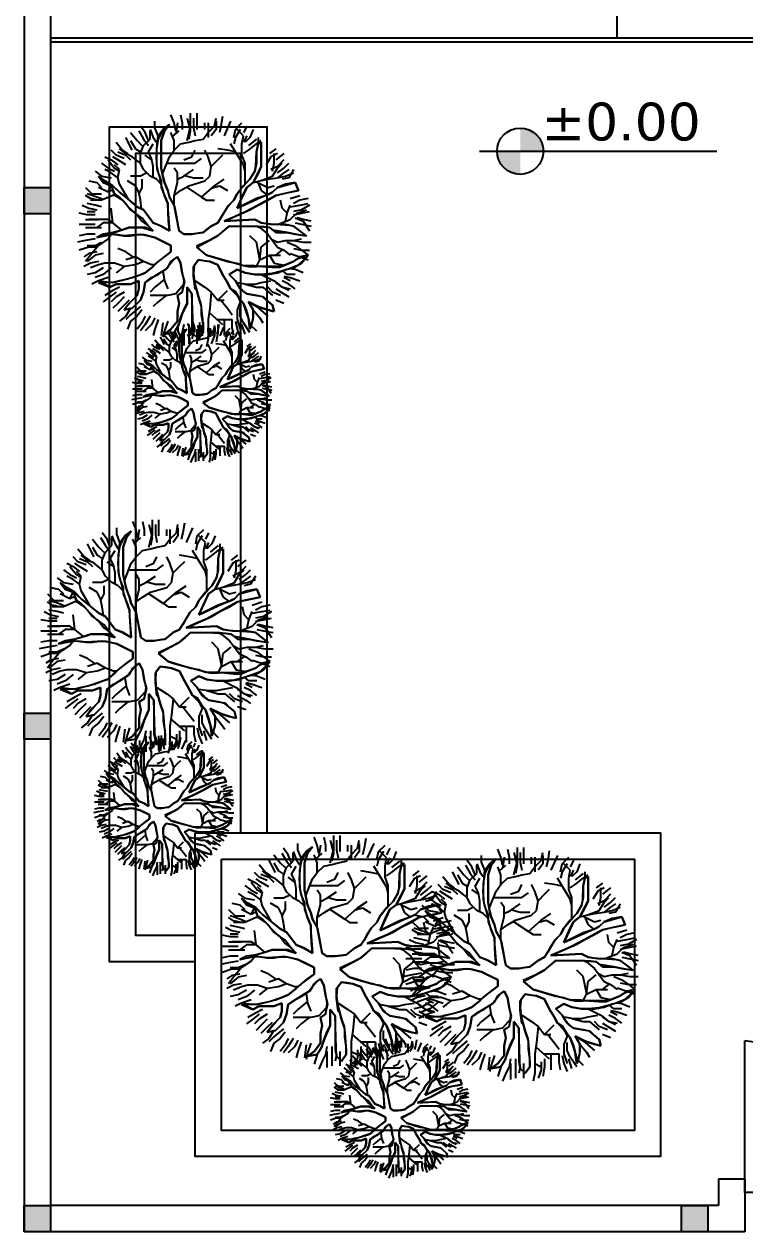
# Model space of a CAD drawing. Header units: inches. Extents: x -1482 to -895, y -39 to 122.
# Drawn here: x -1437.54 to -1432.06, y 51 to 60.19 of the extents above; entities that cross this region are included whole.
import ezdxf
from ezdxf.enums import TextEntityAlignment as Align

# ---------------------------------------------------------------- set-up
doc = ezdxf.new("R2010")
doc.units = ezdxf.units.IN
doc.header["$MEASUREMENT"] = 0
doc.linetypes.add('DASHED2', pattern=[0.375, 0.25, -0.125])
doc.linetypes.add('SOLID_LINE', pattern=[0])
doc.layers.add('axe', color=150, linetype='Continuous')
doc.layers.add('fur', color=22, linetype='Continuous')
doc.styles.get("Standard").update_dxf_attribs({"font": 'verdana.TTF'})

# ---------------------------------------------------------------- blocks, each defined once
blk = doc.blocks.new('*X10')
at = {"color": 0, "linetype": 'SOLID_LINE'}
for p, q in [((-0.105246, 1.993382), (0.090901, 2.242167)), ((0.090901, 2.242167), (0.050018, 2.024422)), ((0.46923, 2.195139), (0.531336, 2.210659)), ((0.531336, 2.055461), (0.46923, 2.195139)), ((0.531336, 2.210659), (0.655547, 2.070981)), ((-0.943671, 2.024422), (-0.788408, 2.086501)), ((-0.850513, 1.682986), (-0.943671, 2.024422)), ((-0.788408, 2.086501), (-0.695249, 1.651947)), ((-0.136299, 1.745065), (-0.120773, 1.915783)), ((-0.120773, 1.915783), (-0.105246, 1.993382)), ((0.018965, 1.869224), (-0.027614, 1.589868)), ((0.050018, 2.024422), (0.018965, 1.869224)), ((0.577915, 1.993382), (0.531336, 2.055461)), ((0.640021, 1.838184), (0.577915, 1.993382)), ((0.655547, 2.070981), (0.717653, 1.915783)), ((0.717653, 1.915783), (0.764232, 1.760585)), ((-0.757355, 1.589868), (-0.850513, 1.682986)), ((-0.695249, 1.651947), (-0.508932, 1.310511)), ((-0.151825, 1.465709), (-0.136299, 1.745065)), ((0.68713, 1.724685), (0.640021, 1.838184)), ((0.68713, 1.57844), (0.68713, 1.724685)), ((0.764232, 1.760585), (0.810811, 1.589868)), ((-0.726302, 1.527788), (-0.757355, 1.589868)), ((-0.664196, 1.372591), (-0.726302, 1.527788)), ((-0.167352, 1.372591), (-0.151825, 1.465709)), ((-0.08972, 1.41915), (-0.105246, 0.751799)), ((-0.074193, 1.527789), (-0.08972, 1.41915)), ((-0.027614, 1.589868), (-0.074193, 1.527789)), ((0.653381, 1.240951), (0.671073, 1.40363)), ((0.671073, 1.40363), (0.68713, 1.57844)), ((0.810811, 1.589868), (0.826338, 1.372591)), ((1.230024, 1.279472), (1.249611, 1.409696)), ((1.249611, 1.409696), (1.338708, 1.496749)), ((1.338708, 1.496749), (1.41634, 1.589868)), ((1.41634, 1.589868), (1.540552, 1.620907)), ((1.509499, 1.496749), (1.452104, 1.319699)), ((1.540552, 1.620907), (1.509499, 1.496749)), ((-1.688938, 1.310511), (-1.719991, 1.372591)), ((-1.719991, 1.372591), (-1.254199, 1.372591)), ((-1.533674, 1.279472), (-1.688938, 1.310511)), ((-1.266828, 1.269581), (-1.533674, 1.279472)), ((-1.161041, 1.248432), (-1.266828, 1.269581)), ((-1.254199, 1.372591), (-1.090309, 1.297199)), ((-1.005777, 1.155313), (-1.161041, 1.248432)), ((-1.090309, 1.297199), (-0.943671, 1.217393)), ((-0.943671, 1.217393), (-0.850513, 1.093234)), ((-0.446827, 0.906997), (-0.664196, 1.372591)), ((-0.508932, 1.310511), (-0.372516, 1.05648)), ((-0.229457, 1.248432), (-0.167352, 1.372591)), ((-0.217174, 1.015138), (-0.229457, 1.248432)), ((0.655547, 1.031155), (0.653381, 1.240951)), ((0.826338, 1.248432), (0.795285, 1.062195)), ((0.826338, 1.372591), (0.826338, 1.248432)), ((1.198971, 1.093234), (1.230024, 1.279472)), ((1.452104, 1.319699), (1.354235, 1.124274)), ((1.354235, 1.124274), (1.509499, 1.217393)), ((1.509499, 1.217393), (1.643348, 1.217393)), ((1.643348, 1.217393), (1.788974, 1.186353)), ((1.788974, 1.186353), (1.882132, 1.155313)), ((-0.943672, 1.093234), (-1.005777, 1.155313)), ((-0.803934, 0.969076), (-0.943672, 1.093234)), ((-0.850513, 1.093234), (-0.586564, 0.969076)), ((-0.726302, 0.906997), (-0.803934, 0.969076)), ((-0.586564, 0.969076), (-0.446827, 0.906997)), ((-0.372516, 1.05648), (-0.291417, 0.87119)), ((-0.198405, 0.65868), (-0.217174, 1.015138)), ((0.608383, 0.903463), (0.655547, 1.031155)), ((0.795285, 1.062195), (0.733179, 0.906997)), ((1.028181, 0.922517), (1.152392, 1.031155)), ((1.152392, 1.031155), (1.198971, 1.093234)), ((1.307656, 0.969076), (1.159614, 0.880964)), ((1.385288, 1.031155), (1.307656, 0.969076)), ((1.542101, 1.083457), (1.385288, 1.031155)), ((1.664763, 1.124274), (1.542101, 1.083457)), ((1.773448, 1.139794), (1.664763, 1.124274)), ((1.882132, 1.155313), (1.773448, 1.139794)), ((-0.602091, 0.844918), (-0.726302, 0.906997)), ((-0.498587, 0.741458), (-0.602091, 0.844918)), ((-0.369195, 0.65868), (-0.498587, 0.741458)), ((-0.291417, 0.87119), (-0.198405, 0.65868)), ((-0.105246, 0.751799), (-0.012088, 0.64316)), ((0.536823, 0.59419), (0.581691, 0.755292)), ((0.581691, 0.755292), (0.608383, 0.903463)), ((0.733179, 0.906997), (0.826338, 0.751799)), ((0.826338, 0.751799), (0.888443, 0.813878)), ((0.981601, 0.720759), (0.826338, 0.627641)), ((0.888443, 0.813878), (0.950549, 0.875957)), ((0.950549, 0.875957), (1.028181, 0.922517)), ((1.105813, 0.782839), (0.981601, 0.720759)), ((1.159614, 0.880964), (1.105813, 0.782839)), ((-0.294976, 0.616288), (-0.369195, 0.65868)), ((-0.167352, 0.534522), (-0.294976, 0.616288)), ((-0.105246, 0.410364), (-0.167352, 0.534522)), ((-0.012088, 0.64316), (0.084604, 0.527963)), ((0.084604, 0.527963), (0.170241, 0.36899)), ((0.488504, 0.433195), (0.536823, 0.59419)), ((0.640021, 0.534522), (0.577915, 0.379324)), ((0.826338, 0.627641), (0.640021, 0.534522)), ((-0.043141, 0.332765), (-0.105246, 0.410364)), ((0.018965, 0.255166), (-0.043141, 0.332765)), ((0.034491, 0.146527), (0.018965, 0.255166)), ((0.170241, 0.36899), (0.282144, 0.127239)), ((0.376072, 0.224126), (0.453704, 0.317245)), ((0.453704, 0.317245), (0.488504, 0.433195)), ((0.562389, 0.270686), (0.546862, 0.162047)), ((0.577915, 0.379324), (0.562389, 0.270686)), ((1.525025, 0.224126), (1.695816, 0.239646)), ((1.695816, 0.239646), (1.866606, 0.255166)), ((1.866606, 0.255166), (1.944238, 0.255166)), ((1.944238, 0.255166), (2.068449, 0.162047)), ((0.050018, 0.037889), (0.034491, 0.146527)), ((0.050018, -0.117309), (0.050018, 0.037889)), ((0.282144, 0.127239), (0.376072, 0.224126)), ((0.546862, 0.162047), (0.655161, 0.080858)), ((0.655161, 0.080858), (0.810876, 0.068928)), ((0.810876, 0.068928), (0.981601, 0.084448)), ((0.981601, 0.084448), (1.261076, 0.162047)), ((1.198971, 0.037889), (1.07476, -0.05523)), ((1.812092, 0.059742), (1.198971, 0.037889)), ((1.261076, 0.162047), (1.409065, 0.211356)), ((1.409065, 0.211356), (1.525025, 0.224126)), ((1.975291, 0.068928), (1.812092, 0.059742)), ((2.068449, 0.162047), (1.975291, 0.068928)), ((-0.311953, -0.266629), (-0.097316, -0.226401)), ((-0.097316, -0.226401), (-0.012088, -0.210428)), ((-0.012088, -0.210428), (0.050018, -0.117309)), ((0.608968, -0.179388), (0.484757, -0.241468)), ((0.795285, -0.148349), (0.608968, -0.179388)), ((0.968371, -0.097753), (0.795285, -0.148349)), ((1.167918, -0.148349), (0.968371, -0.097753)), ((1.07476, -0.05523), (1.385288, -0.05523)), ((1.230024, -0.241468), (1.167918, -0.148349)), ((1.385288, -0.210428), (1.230024, -0.241468)), ((1.385288, -0.05523), (1.587131, -0.148349)), ((1.540552, -0.241468), (1.385288, -0.210428)), ((1.587131, -0.148349), (1.726868, -0.194908)), ((1.726868, -0.194908), (1.866606, -0.256987)), ((-2.061572, -0.396665), (-1.937361, -0.489784)), ((-1.968414, -0.520824), (-2.061572, -0.396665)), ((-0.943671, -0.489784), (-0.86604, -0.458745)), ((-0.86604, -0.458745), (-0.788408, -0.427705)), ((-0.788408, -0.427705), (-0.664196, -0.396665)), ((-0.539985, -0.427705), (-0.695249, -0.489784)), ((-0.664196, -0.396665), (-0.483118, -0.298709)), ((-0.213931, -0.412185), (-0.539985, -0.427705)), ((-0.483118, -0.298709), (-0.311953, -0.266629)), ((-0.012088, -0.396665), (-0.213931, -0.412185)), ((-0.114013, -0.57377), (-0.012088, -0.396665)), ((0.267387, -0.365626), (0.189755, -0.520824)), ((0.391598, -0.365626), (0.267387, -0.365626)), ((0.484757, -0.489784), (0.391598, -0.365626)), ((0.484757, -0.241468), (0.531336, -0.303547)), ((0.531336, -0.303547), (0.640021, -0.396665)), ((0.640021, -0.396665), (0.723499, -0.45975)), ((0.723499, -0.45975), (0.859774, -0.680787)), ((1.726868, -0.241468), (1.540552, -0.241468)), ((1.882132, -0.365626), (1.726868, -0.241468)), ((1.866606, -0.256987), (1.944238, -0.303547)), ((1.975291, -0.489784), (1.882132, -0.365626)), ((1.944238, -0.303547), (1.975291, -0.489784)), ((-1.844202, -0.613943), (-1.968414, -0.520824)), ((-1.937361, -0.489784), (-1.751044, -0.551863)), ((-1.688938, -0.629462), (-1.844202, -0.613943)), ((-1.751044, -0.551863), (-1.223147, -0.551863)), ((-1.440516, -0.644982), (-1.688938, -0.629462)), ((-1.20762, -0.629462), (-1.440516, -0.644982)), ((-1.223147, -0.551863), (-1.067883, -0.520824)), ((-1.052356, -0.582903), (-1.20762, -0.629462)), ((-1.067883, -0.520824), (-0.943671, -0.489784)), ((-0.912619, -0.551863), (-1.052356, -0.582903)), ((-0.695249, -0.489784), (-0.912619, -0.551863)), ((-0.167352, -0.707061), (-0.114013, -0.57377)), ((0.112123, -0.676022), (0.065544, -0.877779)), ((0.189755, -0.520824), (0.112123, -0.676022)), ((0.624494, -0.660502), (0.484757, -0.489784)), ((0.698403, -0.741209), (0.624494, -0.660502)), ((0.859774, -0.680787), (0.981601, -0.862259)), ((-0.47788, -1.017457), (-0.415774, -0.893299)), ((-0.415774, -0.893299), (-0.291563, -0.80018)), ((-0.257838, -0.918975), (-0.357332, -1.063726)), ((-0.291563, -0.80018), (-0.167352, -0.707061)), ((-0.109208, -0.805459), (-0.257838, -0.918975)), ((-0.012088, -0.707061), (-0.109208, -0.805459)), ((-0.074193, -0.924338), (-0.012088, -0.707061)), ((-0.074193, -1.172655), (-0.074193, -0.924338)), ((0.065544, -0.877779), (0.065544, -1.048497)), ((0.795285, -0.862259), (0.698403, -0.741209)), ((0.826337, -0.939858), (0.795285, -0.862259)), ((0.981601, -0.862259), (1.167918, -0.893299)), ((1.167918, -0.893299), (1.323182, -0.955378)), ((-0.616372, -1.183577), (-0.47788, -1.017457)), ((-0.357332, -1.063726), (-0.47788, -1.188175)), ((0.065544, -1.048497), (0.08107, -1.265774)), ((0.888443, -1.110576), (0.826337, -0.939858)), ((0.950549, -1.358892), (0.888443, -1.110576)), ((1.105813, -0.986417), (0.950549, -0.986417)), ((0.950549, -0.986417), (1.012654, -1.141615)), ((1.012654, -1.141615), (1.012654, -1.420972)), ((1.230024, -1.017457), (1.105813, -0.986417)), ((1.307656, -1.095056), (1.230024, -1.017457)), ((1.447393, -1.219214), (1.307656, -1.095056)), ((1.323182, -0.955378), (1.478446, -1.110576)), ((1.478446, -1.110576), (1.509499, -1.265774)), ((-0.903369, -1.519374), (-0.757355, -1.358892)), ((-0.757355, -1.358892), (-0.616372, -1.183577)), ((-0.602091, -1.296813), (-0.695249, -1.444251)), ((-0.47788, -1.188175), (-0.602091, -1.296813)), ((-0.043141, -1.265774), (-0.074193, -1.172655)), ((0.003439, -1.420972), (-0.043141, -1.265774)), ((0.08107, -1.265774), (0.058037, -1.426942)), ((0.981601, -1.483051), (0.950549, -1.358892)), ((1.509499, -1.265774), (1.447393, -1.219214)), ((-0.881566, -1.51409), (-1.005777, -1.715848)), ((-1.005777, -1.715848), (-0.903369, -1.519374)), ((-0.757355, -1.576169), (-0.881566, -1.51409)), ((-0.695249, -1.444251), (-0.803934, -1.483051)), ((-0.803934, -1.483051), (-0.757355, -1.576169)), ((0.08107, -1.638249), (0.003439, -1.420972)), ((0.058037, -1.426942), (0.065544, -1.56065)), ((0.065544, -1.56065), (0.109079, -1.787361)), ((0.950549, -1.762407), (0.981601, -1.483051)), ((1.07476, -1.54513), (0.950549, -1.762407)), ((1.012654, -1.420972), (1.07476, -1.54513)), ((0.109079, -1.787361), (0.08107, -1.638249))]:
    blk.add_line(p, q, dxfattribs=at)
blk = doc.blocks.new('P__TREE_DECID_PLAN4')
at = {"color": 44, "linetype": 'SOLID_LINE'}
for p, q in [((-0.198405, 2.334818), (-0.229457, 2.17962)), ((-0.136299, 2.17962), (-0.105246, 2.334818)), ((0.205282, 2.17962), (0.205282, 2.334818)), ((-0.633144, 1.931303), (-0.695249, 2.117541)), ((-0.633144, 2.272738), (-0.602091, 2.117541)), ((-0.602091, 2.117541), (-0.539985, 1.993382)), ((-0.508932, 2.117541), (-0.539985, 2.272738)), ((-0.508932, 2.303778), (-0.415774, 2.14858)), ((-0.47788, 1.931303), (-0.508932, 2.117541)), ((-0.353668, 2.055461), (-0.415774, 2.241699)), ((-0.415774, 2.14858), (-0.384721, 1.993382)), ((-0.353668, 2.14858), (-0.384721, 2.303778)), ((-0.322616, 1.993382), (-0.353668, 2.14858)), ((-0.229457, 2.17962), (-0.26051, 2.055461)), ((-0.26051, 2.024422), (-0.198405, 2.17962)), ((-0.198405, 2.17962), (-0.012088, 2.303778)), ((-0.167352, 2.024422), (-0.136299, 2.17962)), ((-0.012088, 2.117541), (-0.105246, 1.993382)), ((0.08107, 2.241699), (-0.012088, 2.117541)), ((0.050018, 2.024422), (0.08107, 2.241699)), ((0.174229, 1.993382), (0.143176, 2.14858)), ((0.174229, 1.993382), (0.205282, 2.17962)), ((0.267387, 2.024422), (0.360546, 2.14858)), ((0.329493, 1.993382), (0.360546, 2.14858)), ((0.360546, 2.14858), (0.360546, 2.303778)), ((0.360546, 2.14858), (0.453704, 2.272738)), ((0.422651, 1.931303), (0.484757, 2.117541)), ((0.608968, 2.14858), (0.453704, 2.272738)), ((0.453704, 2.272738), (0.484757, 2.117541)), ((0.484757, 2.117541), (0.546862, 2.272738)), ((0.484757, 2.117541), (0.577915, 1.993382)), ((0.702126, 1.993382), (0.608968, 2.14858)), ((0.795285, 2.17962), (0.733179, 2.024422)), ((0.888443, 1.931303), (0.950549, 2.117541)), ((-0.757355, 1.931303), (-0.788408, 2.086501)), ((-0.726302, 1.776105), (-0.757355, 1.931303)), ((-0.353668, 1.869224), (-0.508932, 1.931303)), ((-0.353668, 1.869224), (-0.446827, 1.776105)), ((-0.229457, 1.931303), (-0.353668, 2.055461)), ((-0.198405, 1.838184), (-0.353668, 1.869224)), ((-0.136299, 1.682986), (-0.229457, 1.931303)), ((-0.105246, 1.993382), (-0.136299, 1.838184)), ((0.018965, 1.869224), (0.050018, 2.024422)), ((0.018965, 1.651947), (0.018965, 1.869224)), ((0.174229, 1.838184), (0.174229, 1.993382)), ((0.205282, 1.869224), (0.267387, 2.024422)), ((0.360546, 1.807145), (0.453704, 1.931303)), ((0.577915, 1.993382), (0.640021, 1.838184)), ((0.733179, 1.838184), (0.702126, 1.993382)), ((0.733179, 2.024422), (0.717653, 1.915783)), ((0.826338, 1.869224), (0.754576, 1.784714)), ((0.826338, 2.024422), (0.826338, 1.869224)), ((0.85739, 1.807145), (0.888443, 1.931303)), ((0.950549, 1.931303), (0.888443, 1.807145)), ((1.012654, 1.900263), (0.950549, 1.776105)), ((1.105813, 2.024422), (1.012654, 1.900263)), ((1.07476, 1.776105), (1.105813, 1.931303)), ((1.136865, 1.900263), (1.07476, 1.776105)), ((1.198971, 1.807145), (1.261076, 1.900263)), ((-1.59578, 1.651947), (-1.502622, 1.527789)), ((-0.912619, 1.838184), (-0.850513, 1.682986)), ((-0.850513, 1.682986), (-0.757355, 1.589868)), ((-0.695249, 1.651947), (-0.726302, 1.776105)), ((-0.602091, 1.496749), (-0.695249, 1.651947)), ((-0.446827, 1.776105), (-0.602091, 1.745066)), ((-0.136299, 1.838184), (-0.136299, 1.651947)), ((-0.136299, 1.651947), (-0.136299, 1.558828)), ((-0.074193, 1.527789), (0.018965, 1.651947)), ((0.143176, 1.558828), (0.205282, 1.682986)), ((0.205282, 1.682986), (0.174229, 1.838184)), ((0.174229, 1.589868), (0.29844, 1.682986)), ((0.29844, 1.682986), (0.360546, 1.807145)), ((0.453704, 1.651947), (0.360546, 1.776105)), ((0.453704, 1.527789), (0.453704, 1.745066)), ((0.608968, 1.620907), (0.640021, 1.776105)), ((0.640021, 1.838184), (0.671073, 1.682986)), ((0.671073, 1.682986), (0.671073, 1.558828)), ((0.795285, 1.682986), (0.733179, 1.838184)), ((0.826338, 1.496749), (0.795285, 1.682986)), ((0.950549, 1.620907), (1.07476, 1.776105)), ((1.07476, 1.776105), (0.981601, 1.651947)), ((1.105813, 1.651947), (1.198971, 1.807145)), ((1.230024, 1.745066), (1.167918, 1.589868)), ((1.385288, 1.807145), (1.323182, 1.651947)), ((-1.316305, 1.620907), (-1.502622, 1.620907)), ((-1.440516, 1.558828), (-1.285252, 1.465709)), ((-0.850513, 1.496749), (-0.881566, 1.620907)), ((-0.788408, 1.372591), (-0.695249, 1.496749)), ((-0.757355, 1.589868), (-0.695249, 1.465709)), ((-0.695249, 1.465709), (-0.633144, 1.279472)), ((-0.508932, 1.310511), (-0.602091, 1.496749)), ((-0.136299, 1.558828), (-0.167352, 1.372591)), ((-0.105246, 1.310511), (-0.074193, 1.527789)), ((-0.074193, 1.341551), (0.050018, 1.496749)), ((0.050018, 1.496749), (0.174229, 1.589868)), ((0.29844, 1.372591), (0.174229, 1.527789)), ((0.453704, 1.527789), (0.608968, 1.620907)), ((0.546862, 1.341551), (0.453704, 1.527789)), ((0.671073, 1.558828), (0.671073, 1.40363)), ((0.671073, 1.40363), (0.671073, 1.248432)), ((0.826338, 1.372591), (0.950549, 1.620907)), ((0.826338, 1.248432), (0.826338, 1.496749)), ((0.981601, 1.372591), (0.950549, 1.558828)), ((1.167918, 1.589868), (1.07476, 1.496749)), ((1.07476, 1.40363), (1.230024, 1.589868)), ((1.07476, 1.279472), (1.07476, 1.40363)), ((1.261076, 1.40363), (1.230024, 1.279472)), ((1.41634, 1.589868), (1.261076, 1.40363)), ((1.540552, 1.620907), (1.41634, 1.589868)), ((1.447393, 1.279472), (1.509499, 1.496749)), ((1.447393, 1.279472), (1.63371, 1.496749)), ((1.509499, 1.496749), (1.540552, 1.620907)), ((1.664763, 1.341551), (1.757921, 1.40363)), ((-1.968414, 1.217393), (-1.81315, 1.155313)), ((-1.81315, 1.310511), (-1.688938, 1.310511)), ((-1.782097, 1.279472), (-1.657886, 1.124274)), ((-1.688938, 1.279472), (-1.751044, 1.372591)), ((-1.533674, 1.372591), (-1.719991, 1.372591)), ((-1.688938, 1.310511), (-1.533674, 1.279472)), ((-1.564727, 1.124274), (-1.688938, 1.279472)), ((-1.409463, 1.372591), (-1.533674, 1.372591)), ((-1.533674, 1.279472), (-1.316305, 1.279472)), ((-1.254199, 1.372591), (-1.409463, 1.372591)), ((-0.633144, 1.279472), (-0.446827, 0.906997)), ((-0.415774, 1.155313), (-0.508932, 1.310511)), ((-0.167352, 1.372591), (-0.229457, 1.248432)), ((-0.229457, 1.248432), (-0.198405, 0.65868)), ((-0.105246, 1.279472), (-0.074193, 1.341551)), ((-0.105246, 1.124274), (-0.105246, 1.310511)), ((0.205282, 1.279472), (0.08107, 1.155313)), ((0.543739, 1.347796), (0.205282, 1.279472)), ((0.546862, 1.341551), (0.29844, 1.372591)), ((0.671073, 1.279472), (0.546862, 1.341551)), ((0.671073, 1.124274), (0.671073, 1.279472)), ((0.671073, 1.248432), (0.671073, 1.093234)), ((0.795285, 1.062195), (0.826338, 1.248432)), ((1.012654, 1.248432), (0.981601, 1.372591)), ((1.012654, 1.062195), (1.07476, 1.279472)), ((1.012654, 1.093234), (1.012654, 1.248432)), ((1.230024, 1.279472), (1.198971, 1.093234)), ((1.354235, 1.124274), (1.447393, 1.279472)), ((1.509499, 1.217393), (1.354235, 1.124274)), ((1.509499, 1.217393), (1.664763, 1.341551)), ((1.695816, 1.217393), (1.509499, 1.217393)), ((1.882132, 1.155313), (1.695816, 1.217393)), ((1.788974, 1.155313), (1.913185, 1.279472)), ((-1.968414, 0.875957), (-2.092625, 1.000116)), ((-2.030519, 1.093234), (-1.906308, 1.031155)), ((-1.844202, 1.031155), (-1.968414, 0.906997)), ((-1.968414, 0.969076), (-1.81315, 0.875957)), ((-1.844202, 1.093234), (-1.719991, 1.031155)), ((-1.688938, 1.000116), (-1.844202, 1.031155)), ((-1.81315, 1.155313), (-1.719991, 1.062195)), ((-1.285252, 1.031155), (-1.688938, 0.782839)), ((-1.471569, 1.000116), (-1.688938, 1.000116)), ((-1.502622, 1.031155), (-1.564727, 1.124274)), ((-1.316305, 1.062195), (-1.471569, 1.000116)), ((-0.881566, 1.031155), (-0.726302, 0.906997)), ((-0.726302, 1.031155), (-0.850513, 1.093234)), ((-0.446827, 0.906997), (-0.726302, 1.031155)), ((-0.198405, 0.65868), (-0.415774, 1.155313)), ((-0.105246, 0.751799), (-0.105246, 1.124274)), ((0.640021, 0.969076), (0.546862, 0.627641)), ((0.671073, 1.093234), (0.640021, 0.969076)), ((0.733179, 0.906997), (0.795285, 1.062195)), ((1.105813, 0.969076), (0.950549, 0.875957)), ((0.981601, 0.906997), (1.012654, 1.093234)), ((1.198971, 1.093234), (1.105813, 0.969076)), ((1.230024, 0.906997), (1.385288, 1.031155)), ((1.2462, 0.919932), (1.354235, 0.969076)), ((1.354235, 0.969076), (1.509499, 0.906997)), ((1.385288, 1.031155), (1.540552, 1.093234)), ((1.63371, 0.969076), (1.478446, 0.969076)), ((1.540552, 1.093234), (1.788974, 1.155313)), ((1.757921, 1.031155), (1.63371, 0.969076)), ((1.664763, 1.124274), (1.882132, 1.155313)), ((1.695816, 0.906997), (1.882132, 0.969076)), ((1.944238, 1.155313), (1.757921, 1.031155)), ((1.975291, 1.062195), (1.788974, 1.000116)), ((1.882132, 0.906997), (2.037396, 0.969076)), ((-2.123677, 0.782839), (-1.844202, 0.65868)), ((-1.81315, 0.844918), (-1.968414, 0.875957)), ((-1.81315, 0.875957), (-1.688938, 0.844918)), ((-1.564727, 0.720759), (-1.59578, 0.534522)), ((-1.533674, 0.875957), (-1.564727, 0.720759)), ((-0.881566, 0.565562), (-0.788408, 0.720759)), ((-0.726302, 0.906997), (-0.602091, 0.844918)), ((-0.602091, 0.844918), (-0.47788, 0.720759)), ((-0.47788, 0.720759), (-0.26051, 0.596601)), ((0.826338, 0.751799), (0.733179, 0.906997)), ((0.950549, 0.875957), (0.826338, 0.751799)), ((0.826338, 0.627641), (0.981601, 0.720759)), ((0.981601, 0.720759), (1.105813, 0.782839)), ((1.105813, 0.782839), (1.230024, 0.906997)), ((1.323182, 0.596601), (1.478446, 0.720759)), ((1.478446, 0.720759), (1.602657, 0.813878)), ((1.509499, 0.906997), (1.695816, 0.906997)), ((1.851079, 0.813878), (1.695816, 0.813878)), ((1.726868, 0.875957), (1.882132, 0.906997)), ((2.006343, 0.844918), (1.851079, 0.813878)), ((-2.216836, 0.627641), (-2.030519, 0.596601)), ((-2.030519, 0.472443), (-2.185783, 0.503482)), ((-2.123677, 0.503482), (-1.968414, 0.503482)), ((-2.030519, 0.596601), (-1.906308, 0.565562)), ((-1.906308, 0.348285), (-2.030519, 0.472443)), ((-1.968414, 0.503482), (-1.844202, 0.410364)), ((-1.471569, 0.627641), (-1.378411, 0.534522)), ((-1.378411, 0.534522), (-1.254199, 0.410364)), ((1.695816, 0.65868), (2.006343, 0.65868)), ((-2.092625, 0.348285), (-1.968414, 0.348285)), ((-1.968414, 0.286205), (-2.092625, 0.286205)), ((-1.968414, 0.348285), (-1.81315, 0.348285)), ((-1.782097, 0.255166), (-1.906308, 0.348285)), ((-1.751044, 0.099968), (-1.782097, 0.255166)), ((-1.440516, 0.348285), (-1.564727, 0.286205)), ((-1.254199, 0.410364), (-1.440516, 0.348285)), ((-2.278941, 0.131007), (-2.092625, 0.131007)), ((-2.278941, 0.006849), (-2.123677, 0.006849)), ((-2.185783, 0.068928), (-1.999466, 0.068928)), ((-2.185783, -0.05523), (-1.937361, 0.006849)), ((-2.123677, 0.006849), (-1.968414, 0.006849)), ((-1.999466, 0.006849), (-2.123677, 0.006849)), ((-2.092625, 0.131007), (-1.968414, 0.131007)), ((-1.999466, 0.068928), (-1.844202, 0.099968)), ((-1.751044, -0.05523), (-1.999466, 0.006849)), ((-1.937361, 0.006849), (-1.782097, -0.024191)), ((-1.719991, -0.024191), (-1.751044, 0.099968)), ((-1.440516, 0.037889), (-1.564727, 0.099968)), ((-1.378411, -0.117309), (-1.440516, 0.037889)), ((-1.316305, 0.099968), (-1.409463, 0.224126)), ((-1.316305, -0.446329), (-1.316305, 0.099968)), ((-2.247889, -0.179388), (-2.092625, -0.148349)), ((-2.092625, -0.148349), (-1.968414, -0.148349)), ((-1.828676, -0.334586), (-1.937361, -0.210428)), ((-1.688938, -0.179388), (-1.719991, -0.024191)), ((-1.564727, -0.303547), (-1.688938, -0.179388)), ((-2.092625, -0.303547), (-2.247889, -0.365626)), ((-2.092625, -0.241468), (-1.883018, -0.272507)), ((-1.937361, -0.272507), (-2.092625, -0.303547)), ((-1.751044, -0.303547), (-1.906308, -0.365626)), ((-1.564727, -0.303547), (-1.751044, -0.303547)), ((-1.440516, -0.396665), (-1.564727, -0.303547)), ((-0.539985, -0.427705), (-0.415774, -0.427705)), ((-0.415774, -0.427705), (-0.012088, -0.396665)), ((-0.012088, -0.396665), (-0.105246, -0.551863)), ((0.826338, -0.613943), (0.702126, -0.427705)), ((0.950549, -0.489784), (1.105813, -0.427705)), ((1.230024, -0.427705), (1.230024, -0.644982)), ((1.230024, -0.458745), (1.354235, -0.613943)), ((-0.105246, -0.551863), (-0.167352, -0.707061)), ((0.08107, -0.80018), (0.112123, -0.676022)), ((0.577915, -0.613943), (0.671073, -0.707061)), ((0.640021, -0.676022), (0.640021, -0.738101)), ((0.764232, -0.520824), (0.950549, -0.489784)), ((0.888443, -0.738101), (0.826338, -0.613943)), ((0.922235, -0.494501), (1.07476, -0.676022)), ((1.07476, -0.676022), (1.167918, -0.76914)), ((1.230024, -0.644982), (1.230024, -0.76914)), ((1.354235, -0.613943), (1.447393, -0.707061)), ((1.664763, -0.676022), (1.788974, -0.738101)), ((-0.415774, -0.893299), (-0.47788, -1.017457)), ((-0.167352, -0.707061), (-0.415774, -0.893299)), ((-0.322616, -1.017457), (-0.198405, -0.924338)), ((-0.198405, -0.924338), (-0.105246, -0.80018)), ((-0.105246, -0.80018), (-0.012088, -0.707061)), ((-0.012088, -0.707061), (-0.074193, -0.862259)), ((-0.074193, -0.862259), (-0.074193, -0.986417)), ((0.050018, -0.955378), (0.08107, -0.80018)), ((0.577915, -0.893299), (0.484757, -1.048497)), ((0.640021, -0.738101), (0.577915, -0.893299)), ((0.577915, -0.893299), (0.640021, -1.048497)), ((0.671073, -0.707061), (0.795285, -0.862259)), ((0.795285, -0.862259), (0.85739, -1.017457)), ((0.981601, -0.862259), (0.888443, -0.738101)), ((1.167918, -0.893299), (0.981601, -0.862259)), ((1.323182, -0.955378), (1.167918, -0.893299)), ((1.509499, -0.924338), (1.63371, -1.017457)), ((1.63371, -0.76914), (1.788974, -0.862259)), ((1.63371, -0.862259), (1.757921, -0.924338)), ((-0.47788, -1.017457), (-0.633144, -1.203694)), ((-0.434729, -0.931192), (-0.602091, -0.955378)), ((-0.539985, -1.234734), (-0.415774, -1.141615)), ((-0.415774, -1.141615), (-0.322616, -1.017457)), ((-0.074193, -0.986417), (-0.074193, -1.172655)), ((0.08107, -1.141615), (0.050018, -0.955378)), ((0.08107, -1.265774), (0.08107, -1.141615)), ((0.496874, -1.084833), (0.391598, -1.234734)), ((0.484757, -1.048497), (0.546862, -1.234734)), ((0.640021, -1.048497), (0.671073, -1.265774)), ((0.85739, -1.017457), (0.919496, -1.203694)), ((1.012654, -1.141615), (0.950549, -0.986417)), ((0.950549, -0.986417), (1.105813, -0.986417)), ((1.012654, -1.265774), (1.012654, -1.141615)), ((1.105813, -0.986417), (1.230024, -1.017457)), ((1.230024, -1.017457), (1.385288, -1.172655)), ((1.478446, -1.110576), (1.323182, -0.955378)), ((1.447393, -0.955378), (1.602657, -1.141615)), ((1.509499, -1.265774), (1.478446, -1.110576)), ((1.478446, -1.141615), (1.63371, -1.234734)), ((1.602657, -1.141615), (1.695816, -1.234734)), ((1.63371, -1.017457), (1.726868, -1.141615)), ((-0.664196, -1.358892), (-0.539985, -1.234734)), ((-0.027491, -1.312702), (-0.167352, -1.483051)), ((-0.074193, -1.172655), (-0.012088, -1.358892)), ((-0.012088, -1.358892), (0.018965, -1.483051)), ((0.050018, -1.483051), (0.08107, -1.265774)), ((0.391598, -1.234734), (0.329493, -1.389932)), ((0.671073, -1.265774), (0.608968, -1.452011)), ((0.671073, -1.265774), (0.795285, -1.420972)), ((0.919496, -1.203694), (0.950549, -1.358892)), ((0.950549, -1.358892), (0.981601, -1.483051)), ((1.012654, -1.420972), (1.012654, -1.265774)), ((1.07476, -1.358892), (1.136865, -1.483051)), ((1.167918, -1.265774), (1.261076, -1.420972)), ((1.261076, -1.265774), (1.385288, -1.389932)), ((1.323182, -1.172655), (1.41634, -1.265774)), ((1.385288, -1.172655), (1.509499, -1.265774)), ((1.385288, -1.389932), (1.478446, -1.483051)), ((1.41634, -1.265774), (1.540552, -1.389932)), ((1.63371, -1.234734), (1.726868, -1.358892)), ((-0.167352, -1.483051), (-0.446827, -1.51409)), ((-0.167352, -1.483051), (-0.229457, -1.576169)), ((-0.229457, -1.576169), (-0.229457, -1.793446)), ((-0.167352, -1.483051), (-0.167352, -1.669288)), ((0.018965, -1.483051), (0.050018, -1.669288)), ((0.018965, -1.483051), (0.143176, -1.576169)), ((0.08107, -1.638249), (0.050018, -1.483051)), ((0.143176, -1.576169), (0.267387, -1.762407)), ((0.608968, -1.452011), (0.608968, -1.638249)), ((0.702126, -1.51409), (0.826338, -1.669288)), ((0.888443, -1.576169), (0.950549, -1.762407)), ((0.981601, -1.483051), (0.981601, -1.638249)), ((0.981601, -1.762407), (1.07476, -1.54513)), ((1.07476, -1.54513), (1.012654, -1.420972)), ((1.136865, -1.483051), (1.230024, -1.638249)), ((1.167918, -1.420972), (1.261076, -1.54513)), ((1.261076, -1.420972), (1.354235, -1.51409)), ((1.261076, -1.54513), (1.354235, -1.669288)), ((-0.616046, -1.673123), (-0.664196, -1.793446)), ((-0.602091, -1.762407), (-0.633144, -1.917605)), ((-0.602091, -1.700328), (-0.602091, -1.917605)), ((-0.508932, -1.824486), (-0.539985, -1.979684)), ((-0.47788, -1.700328), (-0.508932, -1.824486)), ((-0.446827, -1.948644), (-0.415774, -1.793446)), ((-0.384721, -1.979684), (-0.384721, -1.824486)), ((-0.322616, -1.824486), (-0.322616, -1.979684)), ((-0.229457, -1.917605), (-0.229457, -1.762407)), ((-0.229457, -1.793446), (-0.229457, -1.948644)), ((-0.167352, -1.669288), (-0.074193, -1.793446)), ((-0.136299, -1.824486), (-0.136299, -1.979684)), ((-0.074193, -1.886565), (-0.074193, -1.700328)), ((0.050018, -1.669288), (0.112123, -1.793446)), ((0.050018, -1.824486), (0.050018, -1.979684)), ((0.112123, -1.793446), (0.08107, -1.638249)), ((0.143176, -1.824486), (0.174229, -2.010723)), ((0.267387, -1.824486), (0.205282, -1.700328)), ((0.267387, -1.762407), (0.453704, -1.917605)), ((0.267387, -1.979684), (0.267387, -1.824486)), ((0.29844, -1.793446), (0.29844, -1.948644)), ((0.391598, -1.793446), (0.422651, -1.948644)), ((0.422651, -1.669288), (0.453704, -1.824486)), ((0.453704, -1.824486), (0.577915, -1.979684)), ((0.577915, -1.762407), (0.608968, -1.917605)), ((0.608968, -1.638249), (0.640021, -1.762407)), ((0.640021, -1.762407), (0.702126, -1.917605)), ((0.702126, -1.669288), (0.795285, -1.824486)), ((0.795285, -1.824486), (0.826338, -1.979684)), ((0.826338, -1.669288), (0.888443, -1.824486)), ((0.950549, -1.762407), (1.012654, -1.886565)), ((0.981601, -1.638249), (0.981601, -1.762407)), ((-0.508932, -2.072803), (-0.446827, -1.948644)), ((-0.322616, -1.979684), (-0.353668, -2.134882)), ((-0.229457, -2.010723), (-0.229457, -1.917605)), ((-0.136299, -1.979684), (-0.136299, -2.134882)), ((-0.074193, -2.010723), (-0.074193, -1.886565)), ((0.050018, -1.979684), (0.08107, -2.134882)), ((0.174229, -2.010723), (0.205282, -2.165921)), ((0.29844, -1.948644), (0.360546, -2.134882)), ((0.422651, -1.948644), (0.484757, -2.041763)), ((0.453704, -1.917605), (0.577915, -2.010723)), ((0.608968, -1.917605), (0.671073, -2.041763))]:
    blk.add_line(p, q, dxfattribs=at)
at = {"color": 66, "linetype": 'SOLID_LINE'}
for p, q in [((-1.223147, 1.807145), (-1.316305, 1.900263)), ((-1.192094, 1.993382), (-1.03683, 1.900263)), ((-1.192094, 1.900263), (-1.129988, 1.807145)), ((-1.067883, 1.838184), (-1.129988, 1.993382)), ((-1.03683, 1.900263), (-1.005777, 1.776105)), ((-0.788408, 2.086501), (-0.943671, 2.024422)), ((-0.943671, 2.024422), (-0.912619, 1.838184)), ((-1.502622, 1.807145), (-1.378411, 1.651947)), ((-1.502622, 1.682986), (-1.440516, 1.558828)), ((-1.378411, 1.807145), (-1.254199, 1.682986)), ((-1.223147, 1.682986), (-1.316305, 1.776105)), ((-1.254199, 1.682986), (-1.192094, 1.558828)), ((-1.129988, 1.682986), (-1.223147, 1.807145)), ((-1.067883, 1.589868), (-1.223147, 1.682986)), ((-1.129988, 1.807145), (-1.03683, 1.682986)), ((-1.03683, 1.682986), (-1.067883, 1.838184)), ((-1.005777, 1.496749), (-1.03683, 1.682986)), ((-1.161041, 1.589868), (-1.316305, 1.620907)), ((-0.976853, 1.352192), (-1.067883, 1.589868)), ((-0.974724, 1.341551), (-1.005777, 1.496749)), ((-0.959198, 1.279472), (-0.850513, 1.496749)), ((-1.316305, 1.279472), (-1.161041, 1.248432)), ((-1.129988, 1.310511), (-1.254199, 1.372591)), ((-1.161041, 1.248432), (-1.005777, 1.155313)), ((-0.943671, 1.217393), (-1.129988, 1.310511)), ((-0.943671, 1.217393), (-0.974724, 1.341551)), ((-0.96406, 1.298911), (-0.788408, 1.372591)), ((-0.850513, 1.093234), (-0.943671, 1.217393)), ((-1.192094, 1.062195), (-1.316305, 1.062195)), ((-1.161041, 1.062195), (-1.285252, 1.031155)), ((-0.912619, 1.062195), (-1.192094, 1.062195)), ((-1.005777, 1.155313), (-0.881566, 1.031155)), ((0.08107, 0.534522), (-0.105246, 0.751799)), ((1.323182, 0.534522), (1.136865, 0.720759)), ((1.695816, 0.522135), (1.695816, 0.813878)), ((-0.881566, 0.472443), (-1.005777, 0.65868)), ((-0.842662, 0.428001), (-0.881566, 0.565562)), ((-0.664196, 0.224126), (-0.881566, 0.472443)), ((-0.602091, 0.317245), (-0.602091, 0.472443)), ((-0.26051, 0.596601), (-0.167352, 0.534522)), ((-0.167352, 0.534522), (-0.105246, 0.410364)), ((0.29844, 0.131007), (0.08107, 0.534522)), ((0.546862, 0.627641), (0.453704, 0.317245)), ((0.577915, 0.379324), (0.640021, 0.534522)), ((0.640021, 0.534522), (0.826338, 0.627641)), ((1.167918, 0.410364), (1.323182, 0.534522)), ((1.323182, 0.534522), (1.323182, 0.65868)), ((1.559498, 0.36775), (1.788974, 0.627641)), ((1.788974, 0.534522), (1.944238, 0.534522)), ((1.851079, 0.472443), (2.006343, 0.472443)), ((1.882132, 0.348285), (1.944238, 0.472443)), ((1.944238, 0.534522), (2.130555, 0.503482)), ((2.006343, 0.472443), (2.161607, 0.410364)), ((-1.067883, 0.379324), (-1.254199, 0.410364)), ((-0.974724, 0.286205), (-1.067883, 0.379324)), ((-1.03683, 0.068928), (-1.03683, 0.255166)), ((-0.881566, -0.024191), (-0.974724, 0.286205)), ((-0.664196, 0.224126), (-0.602091, 0.317245)), ((-0.105246, 0.410364), (0.018965, 0.255166)), ((0.018965, 0.255166), (0.050018, 0.037889)), ((0.453704, 0.317245), (0.29844, 0.131007)), ((0.546862, 0.162047), (0.577915, 0.379324)), ((0.950549, 0.099968), (1.07476, 0.286205)), ((1.07476, 0.286205), (1.167918, 0.410364)), ((1.167918, 0.410364), (1.478446, 0.379324)), ((1.478446, 0.379324), (1.695816, 0.348285)), ((1.788974, 0.255166), (1.602657, 0.224126)), ((1.695816, 0.348285), (1.882132, 0.348285)), ((1.757921, 0.348285), (1.913185, 0.348285)), ((1.944238, 0.255166), (1.788974, 0.255166)), ((1.913185, 0.348285), (2.068449, 0.348285)), ((2.068449, 0.162047), (1.944238, 0.255166)), ((2.068449, 0.348285), (2.223713, 0.317245)), ((-1.067883, -0.117309), (-1.192094, 0.068928)), ((-1.081568, -0.09679), (-1.03683, 0.068928)), ((-0.850513, -0.05523), (-0.664196, 0.224126)), ((0.050018, 0.037889), (0.050018, -0.117309)), ((0.671073, 0.068928), (0.546862, 0.162047)), ((0.85739, 0.068928), (0.671073, 0.068928)), ((1.105813, 0.099968), (0.85739, 0.068928)), ((1.07476, -0.05523), (1.198971, 0.037889)), ((1.136865, 0.131007), (1.105813, 0.099968)), ((1.261076, 0.162047), (1.136865, 0.131007)), ((1.198971, 0.037889), (1.385288, 0.037889)), ((1.447393, 0.224126), (1.261076, 0.162047)), ((1.385288, 0.037889), (1.509499, 0.037889)), ((1.602657, 0.224126), (1.447393, 0.224126)), ((1.509499, 0.037889), (1.695816, 0.037889)), ((1.695816, 0.037889), (1.851079, 0.037889)), ((1.851079, 0.037889), (1.975291, 0.068928)), ((1.882132, 0.131007), (2.006343, 0.131007)), ((1.944238, 0.068928), (2.068449, 0.037889)), ((1.975291, 0.068928), (2.068449, 0.162047)), ((2.006343, 0.131007), (2.161607, 0.131007)), ((-1.005777, -0.241468), (-1.067883, -0.117309)), ((-0.788408, -0.179388), (-0.881566, -0.024191)), ((-0.695249, -0.303547), (-0.788408, -0.179388)), ((-0.012088, -0.210428), (-0.508932, -0.303547)), ((0.050018, -0.117309), (-0.012088, -0.210428)), ((0.484757, -0.241468), (0.608968, -0.179388)), ((0.608968, -0.179388), (0.795285, -0.148349)), ((0.795285, -0.148349), (0.950549, -0.117309)), ((0.950549, -0.117309), (1.167918, -0.148349)), ((1.034372, -0.129279), (1.198971, -0.272507)), ((1.230024, -0.05523), (1.07476, -0.05523)), ((1.167918, -0.148349), (1.230024, -0.241468)), ((1.385288, -0.05523), (1.230024, -0.05523)), ((1.230024, -0.241468), (1.385288, -0.210428)), ((1.509499, -0.117309), (1.385288, -0.05523)), ((1.385288, -0.210428), (1.540552, -0.241468)), ((1.664763, -0.179388), (1.509499, -0.117309)), ((1.788974, -0.210428), (1.664763, -0.179388)), ((1.788974, -0.024191), (1.975291, -0.024191)), ((1.788974, -0.117309), (1.944238, -0.148349)), ((1.944238, -0.303547), (1.788974, -0.210428)), ((1.882132, -0.117309), (2.006343, -0.117309)), ((1.944238, -0.148349), (2.068449, -0.210428)), ((1.975291, -0.024191), (2.161607, -0.024191)), ((2.006343, -0.117309), (2.19266, -0.117309)), ((2.068449, -0.210428), (2.223713, -0.272507)), ((-1.937361, -0.489784), (-2.061572, -0.396665)), ((-2.061572, -0.396665), (-1.968414, -0.520824)), ((-1.102392, -0.527723), (-1.440516, -0.396665)), ((-1.129988, -0.241468), (-1.223147, -0.303547)), ((-0.943671, -0.241468), (-1.129988, -0.241468)), ((-0.695249, -0.303547), (-0.943671, -0.241468)), ((-0.788408, -0.427705), (-0.943671, -0.489784)), ((-0.664196, -0.396665), (-0.788408, -0.427705)), ((-0.508932, -0.303547), (-0.695249, -0.303547)), ((-0.695249, -0.489784), (-0.539985, -0.427705)), ((-0.508932, -0.303547), (-0.664196, -0.396665)), ((0.112123, -0.676022), (0.267387, -0.365626)), ((0.267387, -0.365626), (0.391598, -0.365626)), ((0.391598, -0.365626), (0.577915, -0.613943)), ((0.577915, -0.365626), (0.484757, -0.241468)), ((0.702126, -0.427705), (0.577915, -0.365626)), ((1.198971, -0.272507), (1.230024, -0.427705)), ((1.540552, -0.241468), (1.726868, -0.241468)), ((1.726868, -0.241468), (1.882132, -0.365626)), ((1.726868, -0.427705), (1.913185, -0.489784)), ((1.882132, -0.365626), (1.975291, -0.489784)), ((1.975291, -0.489784), (1.944238, -0.303547)), ((1.944238, -0.303547), (2.130555, -0.365626)), ((-1.999466, -0.676022), (-2.123677, -0.676022)), ((-1.844202, -0.613943), (-1.999466, -0.676022)), ((-1.968414, -0.520824), (-1.782097, -0.613943)), ((-1.751044, -0.551863), (-1.937361, -0.489784)), ((-1.81315, -0.707061), (-1.719991, -0.644982)), ((-1.782097, -0.613943), (-1.59578, -0.644982)), ((-1.533674, -0.551863), (-1.751044, -0.551863)), ((-1.59578, -0.644982), (-1.440516, -0.644982)), ((-1.378411, -0.551863), (-1.533674, -0.551863)), ((-1.440516, -0.644982), (-1.285252, -0.644982)), ((-1.223147, -0.551863), (-1.378411, -0.551863)), ((-1.285252, -0.644982), (-1.129988, -0.613943)), ((-1.067883, -0.520824), (-1.223147, -0.551863)), ((-1.129988, -0.613943), (-0.974724, -0.551863)), ((-0.943671, -0.489784), (-1.067883, -0.520824)), ((-1.005777, -0.644982), (-1.067883, -0.76914)), ((-0.912619, -0.551863), (-1.005777, -0.644982)), ((-0.974724, -0.551863), (-0.850513, -0.551863)), ((-0.850513, -0.551863), (-0.695249, -0.489784)), ((1.695816, -0.613943), (1.882132, -0.676022)), ((1.757921, -0.520824), (2.006343, -0.551863)), ((1.882132, -0.676022), (2.006343, -0.707061)), ((1.913185, -0.489784), (2.037396, -0.520824)), ((-1.906308, -0.862259), (-2.030519, -0.955378)), ((-1.968414, -0.76914), (-1.81315, -0.707061)), ((-1.782097, -0.76914), (-1.937361, -0.76914)), ((-1.937361, -0.986417), (-1.782097, -0.893299)), ((-1.751044, -0.80018), (-1.906308, -0.862259)), ((-1.657886, -0.893299), (-1.782097, -0.76914)), ((-1.782097, -0.893299), (-1.657886, -0.80018)), ((-1.751044, -1.017457), (-1.657886, -0.924338)), ((-1.533674, -0.80018), (-1.688938, -0.707061)), ((-1.502622, -0.955378), (-1.657886, -0.893299)), ((-1.409463, -0.738101), (-1.533674, -0.80018)), ((-1.378411, -0.738101), (-1.471569, -0.862259)), ((-1.254199, -0.707061), (-1.409463, -0.738101)), ((-1.192094, -0.893299), (-1.316305, -0.955378)), ((-1.03683, -0.707061), (-1.254199, -0.707061)), ((-1.067883, -0.76914), (-1.192094, -0.893299)), ((-1.129988, -0.83122), (-1.067883, -0.955378)), ((-1.005777, -0.924338), (-0.850513, -0.924338)), ((-0.850513, -0.924338), (-0.726302, -0.986417)), ((1.757921, -0.924338), (1.882132, -1.017457)), ((1.788974, -0.738101), (1.913185, -0.862259)), ((1.788974, -0.862259), (1.913185, -0.955378)), ((-1.906308, -1.141615), (-1.751044, -1.017457)), ((-1.751044, -1.141615), (-1.59578, -1.048497)), ((-1.564727, -1.110576), (-1.688938, -1.172655)), ((-1.59578, -1.048497), (-1.533674, -0.955378)), ((-1.316305, -0.955378), (-1.502622, -0.955378)), ((-1.440516, -1.110576), (-1.502622, -1.234734)), ((-1.471569, -1.234734), (-1.378411, -1.141615)), ((-1.316305, -0.955378), (-1.440516, -1.110576)), ((-1.067883, -0.955378), (-1.067883, -1.141615)), ((-0.881566, -1.048497), (-0.974724, -1.203694)), ((-0.757355, -0.986417), (-0.881566, -1.048497)), ((-0.602091, -0.955378), (-0.757355, -0.986417)), ((1.726868, -1.141615), (1.882132, -1.203694)), ((-1.688938, -1.172655), (-1.81315, -1.234734)), ((-1.719991, -1.420972), (-1.564727, -1.296813)), ((-1.502622, -1.234734), (-1.59578, -1.358892)), ((-1.564727, -1.296813), (-1.502622, -1.203694)), ((-1.533674, -1.389932), (-1.471569, -1.234734)), ((-1.409463, -1.265774), (-1.471569, -1.420972)), ((-1.378411, -1.389932), (-1.440516, -1.483051)), ((-1.285252, -1.234734), (-1.378411, -1.389932)), ((-1.378411, -1.51409), (-1.285252, -1.389932)), ((-1.192094, -1.358892), (-1.285252, -1.452011)), ((-1.223147, -1.452011), (-1.161041, -1.358892)), ((-1.03683, -1.389932), (-1.192094, -1.358892)), ((-1.03683, -1.389932), (-1.129988, -1.51409)), ((-0.912619, -1.358892), (-1.03683, -1.389932)), ((-0.616372, -1.183577), (-0.912619, -1.358892)), ((-0.757355, -1.358892), (-0.881566, -1.483051)), ((-0.633144, -1.203694), (-0.757355, -1.358892)), ((-0.726302, -1.452011), (-0.664196, -1.358892)), ((-1.471569, -1.420972), (-1.564727, -1.51409)), ((-1.440516, -1.638249), (-1.378411, -1.51409)), ((-1.378411, -1.576169), (-1.223147, -1.452011)), ((-1.316305, -1.700328), (-1.223147, -1.576169)), ((-1.223147, -1.576169), (-1.161041, -1.452011)), ((-1.129988, -1.51409), (-1.192094, -1.638249)), ((-1.067883, -1.700328), (-1.03683, -1.51409)), ((-0.881566, -1.483051), (-0.974724, -1.638249)), ((-0.943671, -1.669288), (-0.881566, -1.51409)), ((-0.881566, -1.51409), (-0.726302, -1.452011)), ((-0.757355, -1.576169), (-0.850513, -1.762407)), ((-0.695249, -1.405452), (-0.695249, -1.483051)), ((-0.695249, -1.483051), (-0.602091, -1.700328)), ((-1.161041, -1.824486), (-1.067883, -1.700328)), ((-0.974724, -1.638249), (-1.067883, -1.762407)), ((-1.067883, -1.762407), (-0.943671, -1.669288)), ((-0.974724, -1.948644), (-0.943671, -1.793446)), ((-0.943671, -1.793446), (-0.850513, -1.700328)), ((-0.726302, -1.886565), (-0.726302, -1.700328)), ((-0.664196, -1.793446), (-0.726302, -1.979684)), ((-0.850513, -2.010723), (-0.726302, -1.886565)), ((-0.633144, -1.917605), (-0.695249, -2.010723))]:
    blk.add_line(p, q, dxfattribs=at)
at = {"color": 66}
blk.add_blockref('*X10', (0, 0), dxfattribs=at)
blk = doc.blocks.new('A$C2CD672AE')
blk.add_hatch(color=0).paths.add_polyline_path([(0.2, 0.2), (0, 0.2), (0, 0), (0.2, 0)])
at = {"color": 0}
blk.add_lwpolyline([(0, 0.2), (0.2, 0.2), (0.2, 0), (0, 0)], close=True, dxfattribs=at)

msp = doc.modelspace()

# ---------------------------------------------------------------- hatches: boundary and pattern name
at = {"layer": 'fur'}
h = msp.add_hatch(color=156, dxfattribs=at)
edge = h.paths.add_edge_path()
edge.add_arc((-1433.765, 59.2252), 0.1764, 0, 90)
edge.add_line((-1433.765, 59.4016), (-1433.765, 59.2252))
edge.add_line((-1433.765, 59.2252), (-1433.5886, 59.2252))
edge = h.paths.add_edge_path()
edge.add_arc((-1433.765, 59.2252), 0.1764, 180, 270)
edge.add_line((-1433.765, 59.0488), (-1433.765, 59.2252))
edge.add_line((-1433.765, 59.2252), (-1433.9414, 59.2252))

# ---------------------------------------------------------------- linework, layer by layer
at = {"color": 252, "ltscale": 0.3}
for p, q in [((-1437.5382, 62.9979), (-1437.5382, 50.9979)), ((-1437.3382, 62.9979), (-1437.3382, 51.1979)), ((-1433.0301, 62.9979), (-1433.0301, 60.0877)), ((-1437.3382, 60.0877), (-1431.3882, 60.0877)), ((-1437.3382, 60.0877), (-1431.3882, 60.0877)), ((-1437.3382, 60.0577), (-1431.9882, 60.0577)), ((-1432.2562, 51.1979), (-1437.3382, 51.1979)), ((-1432.0562, 50.9979), (-1437.5382, 50.9979))]:
    msp.add_line(p, q, dxfattribs=at)
at = {"color": 8}
for p, q in [((-1432.0562, 51.3979), (-1432.2562, 51.3979)), ((-1432.2562, 51.3979), (-1432.2562, 51.1979)), ((-1432.0562, 51.3979), (-1432.0562, 51.1979)), ((-1432.0562, 51.3979), (-1432.0562, 50.9979))]:
    msp.add_line(p, q, dxfattribs=at)
at = {"color": 252, "ltscale": 0.3}
for points in [[(-1436.2373, 53.0543), (-1436.8887, 53.0543), (-1436.8887, 59.4116), (-1435.6925, 59.4116), (-1435.6925, 54.0348)], [(-1436.2373, 53.2543), (-1436.6887, 53.2543), (-1436.6887, 59.2116), (-1435.8925, 59.2116), (-1435.8925, 54.0348)]]:
    msp.add_lwpolyline(points, dxfattribs=at)
for points in [[(-1436.2373, 54.0348), (-1432.6965, 54.0348), (-1432.6965, 51.5706), (-1436.2373, 51.5706)], [(-1436.0373, 53.8348), (-1432.8965, 53.8348), (-1432.8965, 51.7706), (-1436.0373, 51.7706)]]:
    msp.add_lwpolyline(points, close=True, dxfattribs=at)
at = {"layer": 'axe', "color": 5}
msp.add_line((-1432.0562, 51.2979), (-1432.0562, 52.4513), dxfattribs=at)
msp.add_arc((-1432.1851, 51.1006), 1.3568, 12.65818, 84.5502, dxfattribs=at)
at = {"layer": 'fur', "color": 156}
msp.add_line((-1434.0737, 59.2252), (-1432.2698, 59.2252), dxfattribs=at)
at = {"layer": 'fur', "color": 136, "linetype": 'DASHED2', "ltscale": 0.5}
msp.add_line((-1430.8562, 51.2979), (-1432.0562, 51.2979), dxfattribs=at)
at = {"layer": 'fur', "color": 156}
msp.add_circle((-1433.765, 59.2252), 0.1764, dxfattribs=at)

# ---------------------------------------------------------------- block references
at = {"color": 0, "rotation": 90}
for p in [(-1437.3382, 58.7479), (-1437.3382, 54.7479), (-1437.3382, 50.9979), (-1432.3382, 50.9979)]:
    msp.add_blockref('A$C2CD672AE', p, dxfattribs=at)
at = {"layer": 'fur', "rotation": 270}
for p, xscale, yscale, zscale in [((-1436.277, 58.614), 0.395207885263261, 0.395207885263261, 0.395207885263261), ((-1436.2072, 57.3815), 0.2371247311579623, 0.2371247311579623, 0.2371247311579623), ((-1436.5674, 55.5186), 0.395207885263261, 0.395207885263261, 0.395207885263261), ((-1436.4976, 54.2361), 0.2371247311579623, 0.2371247311579623, 0.2371247311579623), ((-1435.1885, 53.1157), 0.395207885263261, 0.395207885263261, 0.395207885263261), ((-1433.7914, 53.0231), 0.395207885263261, 0.395207885263261, 0.395207885263261), ((-1434.7027, 51.9336), 0.2371247311579623, 0.2371247311579623, 0.2371247311579623)]:
    msp.add_blockref('P__TREE_DECID_PLAN4', p, dxfattribs=dict(at, xscale=xscale, yscale=yscale, zscale=zscale))

# ---------------------------------------------------------------- texts
at = {"layer": 'axe', "ltscale": 100}
msp.add_text('%%P0.00', height=0.288, dxfattribs=at).set_placement((-1432.9968, 59.4514), align=Align.MIDDLE_CENTER)

doc.saveas('drawing.dxf')
